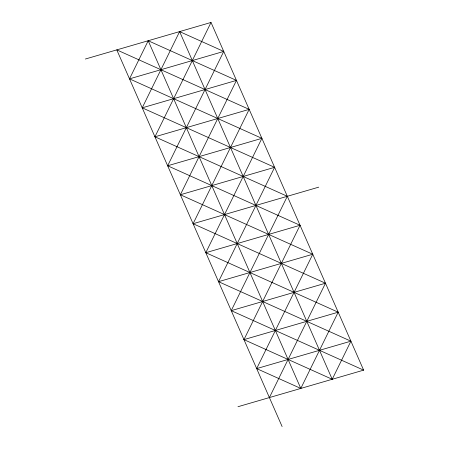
<?xml version="1.0" encoding="UTF-8"?>
<svg xmlns="http://www.w3.org/2000/svg" width="449" height="449" viewBox="0 0 449 449"><rect width="100%" height="100%" fill="white"/><g stroke="black" fill="none" stroke-linecap="round" stroke-linejoin="round"><path stroke-width="0.67" d="M129.503 78.856L148.198 40.736L236.46 80.399L180.369 194.754L312.762 254.246L256.671 368.601L300.802 388.43L338.192 312.195L205.805 252.703L261.89 138.348L129.503 78.856L223.742 51.427L167.651 165.776L300.044 225.275L243.953 339.624L332.215 379.287L350.91 341.173L218.523 281.675L274.608 167.325L142.221 107.827L179.611 31.593L223.742 51.427M363.628 370.144L231.241 310.652L287.326 196.297L154.939 136.805L211.024 22.45L363.628 370.144L237.976 406.721M269.389 397.573L325.474 283.224L193.087 223.725L249.173 109.376L116.785 49.878L282.107 426.55M85.372 59.021L211.024 22.45M142.221 107.827L236.46 80.399M154.939 136.805L249.173 109.376M167.651 165.776L261.89 138.348M180.369 194.754L274.608 167.325M193.087 223.725L318.739 187.154M205.805 252.703L300.044 225.275M218.523 281.675L312.762 254.246M231.241 310.652L325.474 283.224M243.953 339.624L338.192 312.195M256.671 368.601L350.91 341.173M179.611 31.593L332.215 379.287M148.198 40.736L300.802 388.43"/></g></svg>
